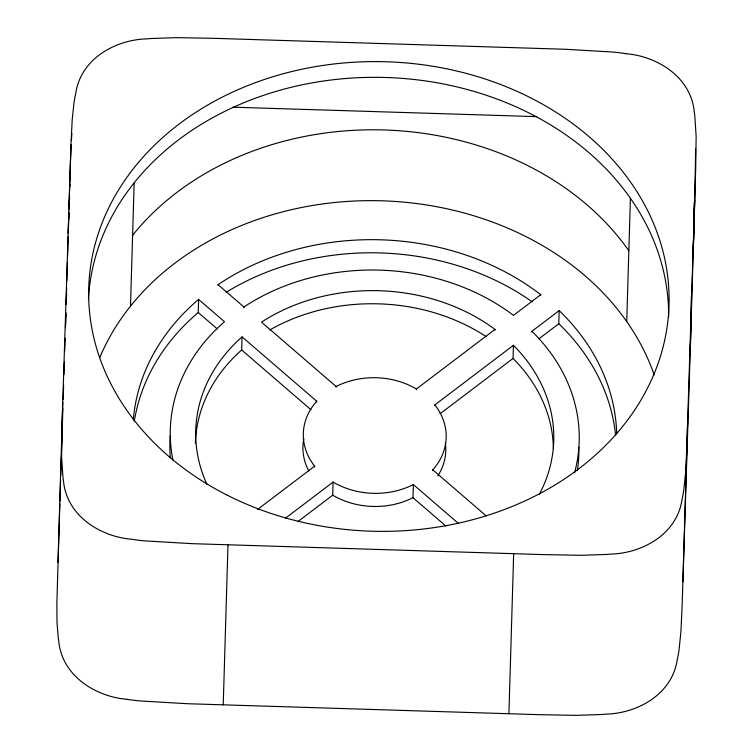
<?xml version="1.0" encoding="UTF-8"?>
<svg xmlns="http://www.w3.org/2000/svg" width="753" height="753" viewBox="0 0 753 753"><rect width="100%" height="100%" fill="white"/><g stroke="black" fill="none" stroke-linecap="round" stroke-linejoin="round"><path stroke-width="1.13" d="M62 425.991L61.605 456.695L62.96 477.195A173.642 140.472 1.7 0 0 63.44 480.508C66.255 515.014 99.396 536.513 131.53 539.233A197.907 160.107 1.7 0 0 143.776 540.814L192.09 543.666L541.68 554.556L580.874 555.3L606.193 554.462A173.642 140.472 1.7 0 0 610.288 554.114C642.544 553.389 676.966 534.009 681.983 499.747A197.907 160.107 1.7 0 0 683.78 489.855L685.522 473.496L686.745 449.456L695.725 167.966L696.139 136.255L694.793 115.755A173.642 140.472 1.7 0 0 694.313 112.432C691.489 77.936 658.357 56.437 626.214 53.717M57.99 562.369L62.744 402.318M65.455 327.753L65.906 312.561M66.142 304.381L66.631 288.032M66.838 281.02L67.394 262.326M67.572 256.491L68.156 236.63M68.881 212.092L68.269 233.317L68.598 223.17M68.994 208.835L70.095 171.204M130.504 306.16L134.156 182.847M134.298 421.36A242.042 195.818 1.7 0 1 198.237 312.523L198.623 299.402L224.507 321.719A204.534 165.472 1.7 0 0 172.917 460.139M218.031 285.491L218.05 284.672A242.042 195.818 1.7 0 1 540.729 294.705L540.71 295.524M223.236 704.864L227.99 544.814M195.366 443.084A179.082 144.877 1.7 0 1 241.685 349.994L242.071 336.873L316.712 401.227L316.684 402.046M243.906 307.808L243.925 306.989L218.05 284.672M314.613 466.992L314.641 466.173A71.45 57.802 1.7 0 1 316.712 401.227M298.084 521.443L332.704 495.201L333.09 482.08A71.45 57.802 1.7 0 0 413.359 484.574L458.671 523.646M336.111 387.315L336.13 386.496L261.498 322.143A179.082 144.877 1.7 0 1 494.985 329.4L494.966 330.219M445.851 526.036L412.973 497.695L413.359 484.574M416.381 389.809L416.409 388.99L494.985 329.4M432.768 470.663L432.787 469.844A71.45 57.802 1.7 0 0 434.858 404.898L513.433 345.307A179.082 144.877 1.7 0 1 539.148 494.627M434.829 405.726L434.858 404.898M553.399 448.628A179.082 144.877 1.7 0 0 513.047 358.428L513.433 345.307M508.915 713.74L513.668 553.69M531.91 332.101L531.938 331.282L559.178 310.613A242.042 195.818 1.7 0 1 616.698 433.709M615.568 435.168A242.042 195.818 1.7 0 0 558.792 323.734L559.178 310.613M626.741 321.587L630.402 198.274M682.905 581.796L687.649 421.746M690.256 350.682L695.01 190.631M694.737 200.279L693.184 252.754L693.692 236.188M693.758 234.164L694.078 202.736M62.028 424.984L71.055 142.166L72.222 119.454L73.954 103.086A197.907 160.107 1.7 0 1 75.761 93.203C80.797 58.941 115.2 39.561 147.466 38.836A173.642 140.472 1.7 0 1 151.56 38.488L176.87 37.65L213.57 38.318L565.663 49.284L613.977 52.126A197.907 160.107 1.7 0 1 626.214 53.708M694.953 193.512L695.603 148.915M70.151 170.696L70.396 163.269M69.822 180.842L69.935 177.463M65.897 314.067L65.502 326.35M59.854 503.71L56.852 603.445L57.021 622.524L58.207 637.245A173.642 140.472 1.7 0 0 58.687 640.568C61.511 675.065 94.643 696.563 126.786 699.283M59.929 501.366L60.607 480.245M60.758 475.548L61.351 456.779M61.577 449.739L62.132 432.147M62.471 421.586L62.885 408.681M63.186 399.297L63.628 385.216M63.967 374.665L64.382 361.76M64.711 351.199L65.125 338.295M68.702 219.782L68.909 213.73M70.434 162.262L71.177 144.529M66.255 303.544L66.631 294.216M69.078 209.052L69.615 197.004M71.403 140.482L71.893 133.469M70.33 185.944L70.406 185.078M257.573 509.442L314.641 466.173M540.729 294.705L513.49 315.366A204.534 165.472 1.7 0 0 243.925 306.989M285.378 518.262L333.09 482.08M440.081 413.764L513.047 358.428M538.809 338.888L558.792 323.734M232.959 107.19L536.842 116.64M432.787 469.844L486.099 515.814M198.237 312.523L217.212 328.892M241.685 349.994L310.989 409.754M691.395 296.305L690.943 329.033L682.096 606.476L680.9 631.823L679.046 649.914A197.907 160.107 1.7 0 1 677.239 659.797C672.203 694.059 637.8 713.439 605.534 714.164A173.642 140.472 1.7 0 1 601.44 714.512L576.13 715.35L539.43 714.682L187.337 703.716L139.023 700.874A197.907 160.107 1.7 0 1 126.786 699.292M99.716 357.703A290.281 234.842 1.7 0 1 382.223 200.816A290.281 234.842 1.7 0 1 654.197 374.947M132.603 235.322A290.272 234.842 1.7 0 1 628.849 250.749M88.449 298.969A290.281 234.842 1.7 0 1 385.884 77.493A290.281 234.842 1.7 0 1 668.636 317.013M578.812 447.235A204.534 165.472 1.7 0 1 577.4 470.512M170.329 457.852A204.534 165.472 1.7 0 1 170.3 435.639M531.938 331.282A204.534 165.472 1.7 0 1 574.614 472.63M226.088 292.352A242.042 195.818 1.7 0 1 532.286 301.868M133.29 419.845A242.042 195.818 1.7 0 1 198.623 299.402M445.381 443.112A71.45 57.802 1.7 0 1 437.757 475.962M412.973 497.695A71.45 57.802 1.7 0 1 332.704 495.201M308.815 470.992A71.45 57.802 1.7 0 1 303.826 438.717M336.13 386.496A71.45 57.802 1.7 0 1 416.409 388.99M269.932 329.88A179.082 144.877 1.7 0 1 486.137 336.6M206.915 484.301A179.082 144.877 1.7 0 1 242.071 336.873M227.331 495.239A290.281 234.842 1.7 0 0 669.012 305.492A290.281 234.842 1.7 0 0 240.282 88.694A290.281 234.842 1.7 0 0 227.331 495.239"/></g></svg>
